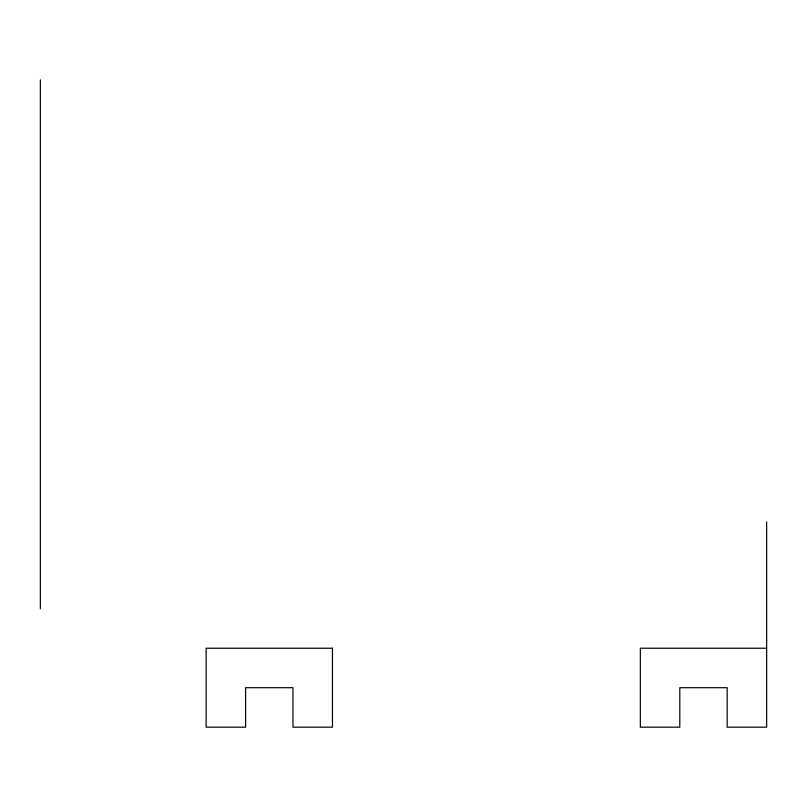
<?xml version="1.0" encoding="UTF-8"?>
<svg xmlns="http://www.w3.org/2000/svg" width="807" height="807" viewBox="0 0 807 807"><rect width="100%" height="100%" fill="white"/><g stroke="black" fill="none" stroke-linecap="round" stroke-linejoin="round"><path stroke-width="1.21" d="M766.65 648.233L640.334 648.233L640.334 727.178L679.807 727.178L679.807 687.705L727.178 687.705L727.178 727.178L766.65 727.178L766.65 521.917M40.35 79.822L40.35 608.76M332.454 648.233L206.138 648.233L206.138 727.178L245.61 727.178L245.61 687.705L292.971 687.705L292.971 727.178L332.454 727.178L332.454 648.233"/></g></svg>
